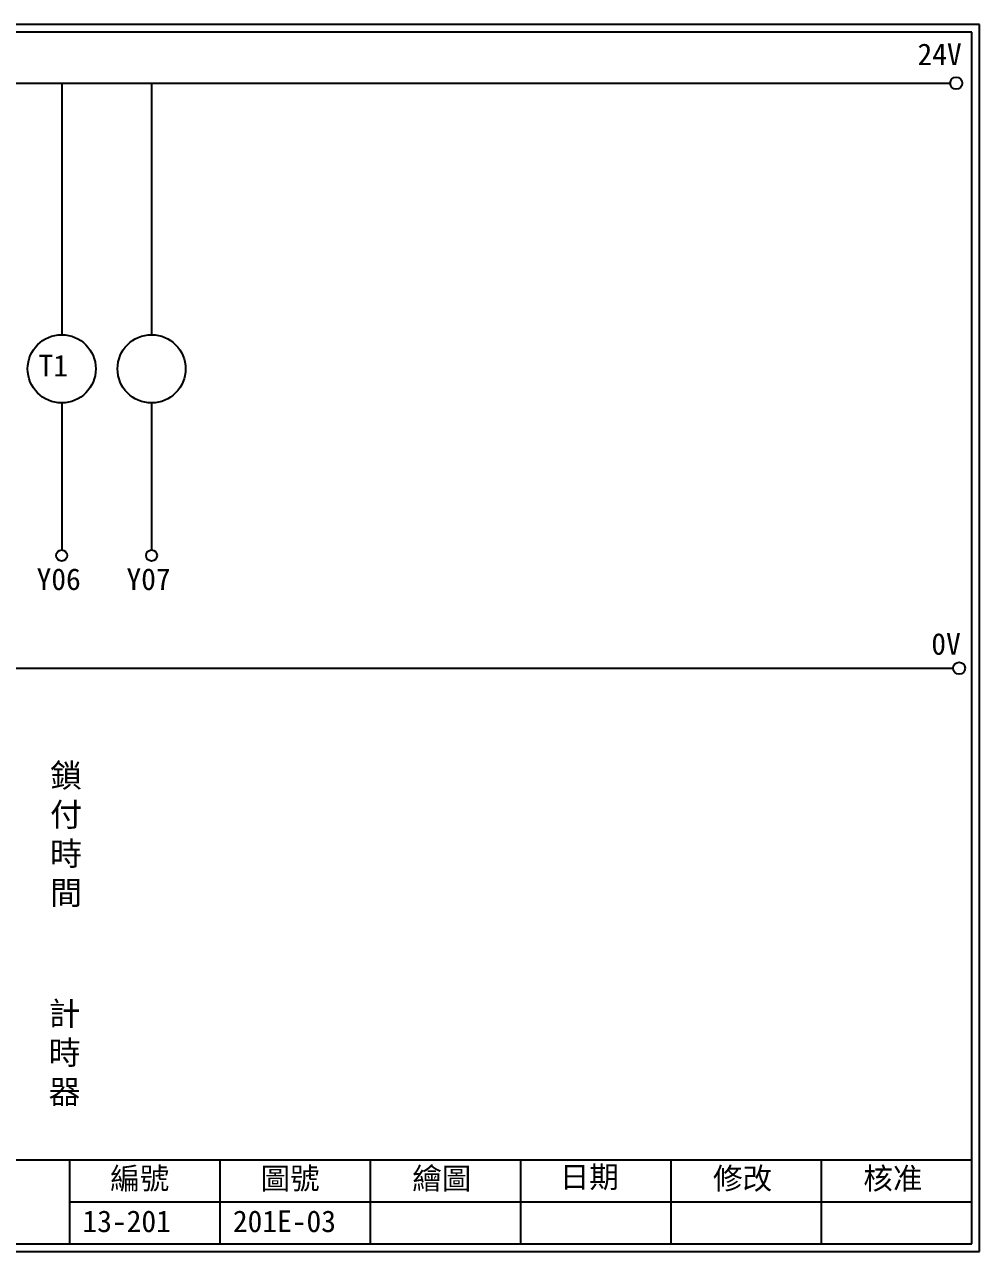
# Model space of a CAD drawing. Extents: x 926 to 1213, y 3 to 207.
# Drawn here: x 1054 to 1212.7, y 3 to 207 of the extents above; entities that cross this region are included whole.
import ezdxf

# ---------------------------------------------------------------- set-up
doc = ezdxf.new("R2010")
doc.units = 0
doc.layers.get('0').update_dxf_attribs({"linetype": 'CONTINUOUS'})
doc.layers.add('圖框層', color=7, linetype='CONTINUOUS')
doc.layers.add('標尺寸層', color=3, linetype='CONTINUOUS')
doc.styles.add('CNS', font='romanc.shx', dxfattribs={"bigfont": 'chineset.shx'})
doc.styles.add('STSL', font='KAIU.TTF')

msp = doc.modelspace()

# ---------------------------------------------------------------- linework, layer by layer
for centre in [(1208.88, 197.22), (1209.36, 99.96)]:
    msp.add_circle(centre, 1)
at = {"layer": '圖框層', "color": 7}
for p, q in [((1212.74, 206.97), (925.74, 206.97)), ((1212.74, 3), (1212.74, 206.97)), ((1211.49, 205.72), (926.99, 205.72)), ((1211.49, 4.25), (1211.49, 205.72)), ((926.99, 18.25), (1211.49, 18.25)), ((1061.49, 4.25), (1061.49, 18.25)), ((1086.49, 4.25), (1086.49, 18.25)), ((1111.49, 4.25), (1111.49, 18.25)), ((1136.49, 4.25), (1136.49, 18.25)), ((1161.49, 4.25), (1161.49, 18.25)), ((1186.49, 4.25), (1186.49, 18.25)), ((1061.49, 11.25), (1211.49, 11.25)), ((926.99, 4.25), (1211.49, 4.25)), ((925.74, 3), (1212.74, 3))]:
    msp.add_line(p, q, dxfattribs=at)
at = {"layer": '標尺寸層', "color": 7}
for p, q in [((930.28, 197.22), (1207.88, 197.22)), ((1060.15, 197.22), (1060.15, 155.39)), ((1075.09, 197.22), (1075.09, 155.39)), ((1060.15, 144.07), (1060.15, 119.62)), ((1075.09, 144.07), (1075.09, 119.62)), ((930.49, 99.96), (1208.36, 99.96))]:
    msp.add_line(p, q, dxfattribs=at)
for centre, radius in [((1060.15, 149.73), 5.66), ((1075.09, 149.73), 5.66), ((1060.15, 118.7), 0.92), ((1075.09, 118.7), 0.92)]:
    msp.add_circle(centre, radius, dxfattribs=at)

# ---------------------------------------------------------------- texts
at = {"layer": '圖框層', "color": 4, "style": 'STSL'}
for s, p in [('24V', (1202.44, 200.22)), ('T1', (1056.31, 148.47)), ('Y06', (1055.98, 112.96)), ('Y07', (1070.92, 112.96)), ('0V', (1204.74, 102.2)), ('編號', (1068.21, 13.34)), ('圖號', (1093.21, 13.34)), ('繪圖', (1118.44, 13.34)), ('日期', (1142.96, 13.59)), ('修改', (1168.44, 13.34)), ('核准', (1193.44, 13.34)), ('13-201', (1063.61, 6.22)), ('201E-03', (1088.61, 6.22))]:
    msp.add_text(s, height=3.6, dxfattribs=at).set_placement(p)
at = {"layer": '標尺寸層', "color": 7, "char_height": 3.9, "attachment_point": 5, "style": 'CNS'}
for s, insert, width in [('{\\fDFKai-SB|b0|i0|c136|p65;鎖付時間}', (1060.87, 72.17), 2.8481), ('{\\fDFKai-SB|b0|i0|c136|p65;計時器}', (1060.63, 35.84), 8.6627)]:
    msp.add_mtext(s, dxfattribs=dict(at, insert=insert, width=width))

doc.saveas('drawing.dxf')
